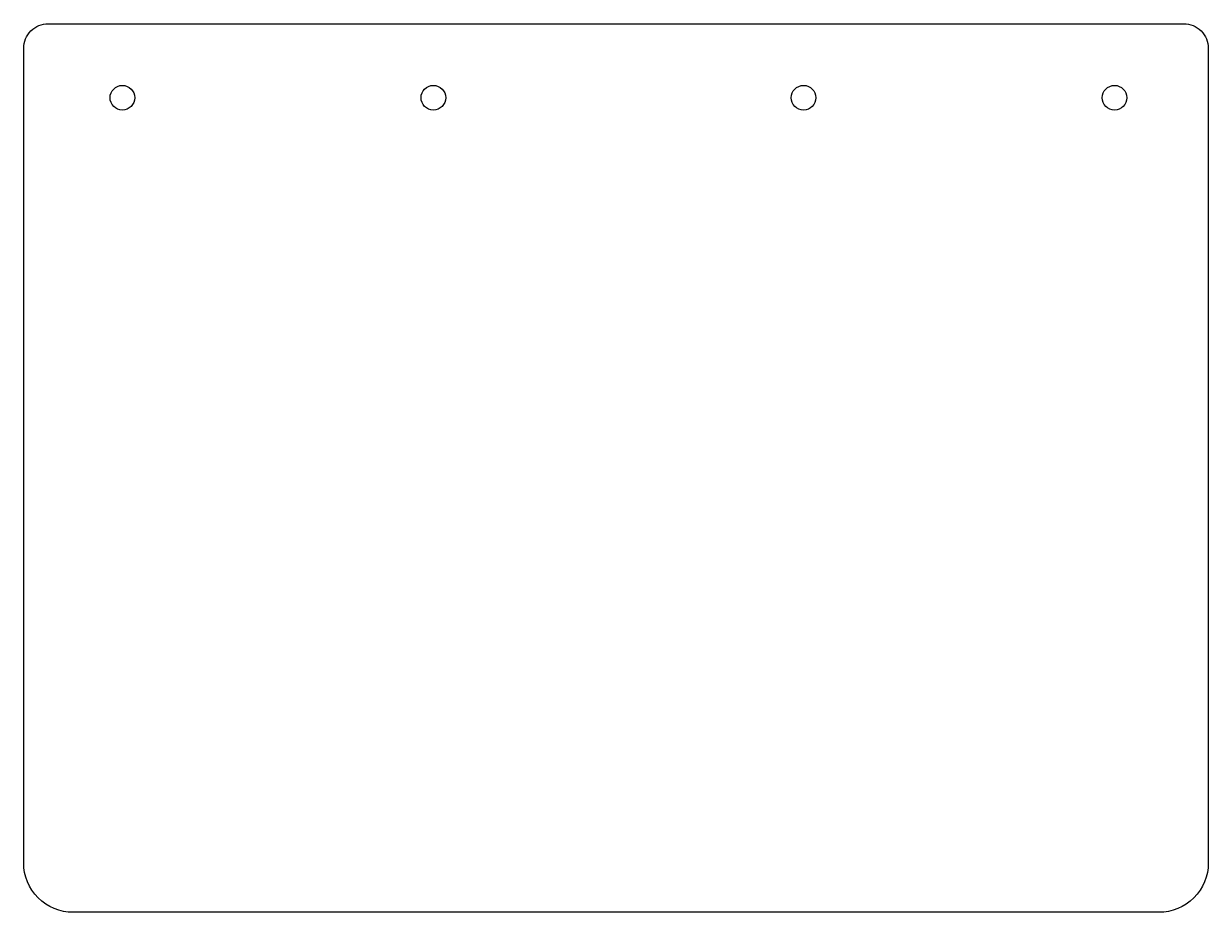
# Model space of a CAD drawing. Header units: inches. Extents: x 0 to 12, y 0 to 9.
import ezdxf

# ---------------------------------------------------------------- set-up
doc = ezdxf.new("R2010")
doc.units = ezdxf.units.IN
doc.layers.get('0').update_dxf_attribs({"linetype": 'CONTINUOUS'})

msp = doc.modelspace()

# ---------------------------------------------------------------- linework, layer by layer
for p, q in [((0.25, 9), (1, 9)), ((0, 8.25), (0, 8.75))]:
    msp.add_line(p, q)
msp.add_lwpolyline([(11.5, 0), (0.5, 0, -0.414214), (0, 0.5), (0, 8.75, -0.414214), (0.25, 9), (11.75, 9, -0.414214), (12, 8.75), (12, 0.5, -0.414214)], format="xyb", close=True)
for centre in [(1, 8.25), (4.15, 8.25), (7.9, 8.25), (11.05, 8.25)]:
    msp.add_circle(centre, 0.125)

doc.saveas('drawing.dxf')
